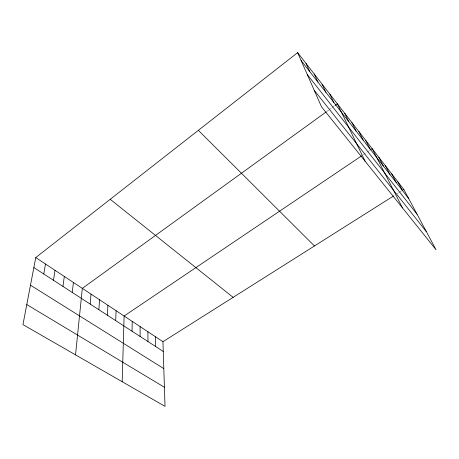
<?xml version="1.0" encoding="UTF-8"?>
<svg xmlns="http://www.w3.org/2000/svg" width="459" height="459" viewBox="0 0 459 459"><rect width="100%" height="100%" fill="white"/><g stroke="black" fill="none" stroke-linecap="round" stroke-linejoin="round"><path stroke-width="0.34" stroke-dasharray="2.29 1.72" d="M326.94 111.394L328.678 110.137M329.258 109.718L331.582 108.037M332.161 107.618L334.479 105.937M363.43 154.631L366.942 152.262M367.527 151.872L369.862 150.294M397.351 193.595L398.532 192.849M399.123 192.476L401.487 190.984"/><path stroke-width="0.69" d="M140.098 336.447L140.133 326.607M132.049 331.232L132.209 321.369M122.18 381.71L124.119 316.016L361.681 155.813M115.679 320.611L116.104 310.714M107.36 315.218L107.922 305.304M98.863 309.705L99.569 299.779M90.176 304.076L91.037 294.133M75.534 354.87L82.322 288.367L326.36 111.812M72.235 292.44L73.417 282.474M62.963 286.427L64.312 276.456M53.479 280.277L55.011 270.299M43.783 273.989L45.493 264.005M35.762 257.568L22.95 324.611L165.022 406.364L162.945 341.697L35.762 257.568L297.644 52.636L403.845 189.492L436.05 249.776L321.489 106.775L297.644 52.636M335.059 105.518L337.382 103.843L365.071 161.178M370.447 149.898L372.203 148.716L402.549 207.961M162.945 341.697L393.811 195.832M402.078 190.611L403.845 189.492M26.783 304.552L164.408 387.253M30.483 285.194L163.811 368.617M33.857 267.551L163.261 351.468M110.212 199.309L233.143 297.346M198.351 130.339L314.461 245.967M314.208 90.245L426.4 231.709M307.3 74.559L417.093 214.29M301.11 60.496L408.63 198.449M397.827 181.73L402.554 190.651M391.653 173.783L396.329 182.665M385.331 165.636L389.943 174.477M378.853 157.282L383.397 166.072M365.588 140.19L369.994 148.877M358.806 131.446L363.132 140.07M351.846 122.484L356.086 131.033M344.709 113.281L348.857 121.761M329.86 94.147L333.813 102.455M322.132 84.192L325.976 92.397M314.197 73.962L317.921 82.063M306.038 63.445L309.63 71.432M155.492 336.768L155.699 346.562M147.89 331.742L147.976 341.559"/></g></svg>
